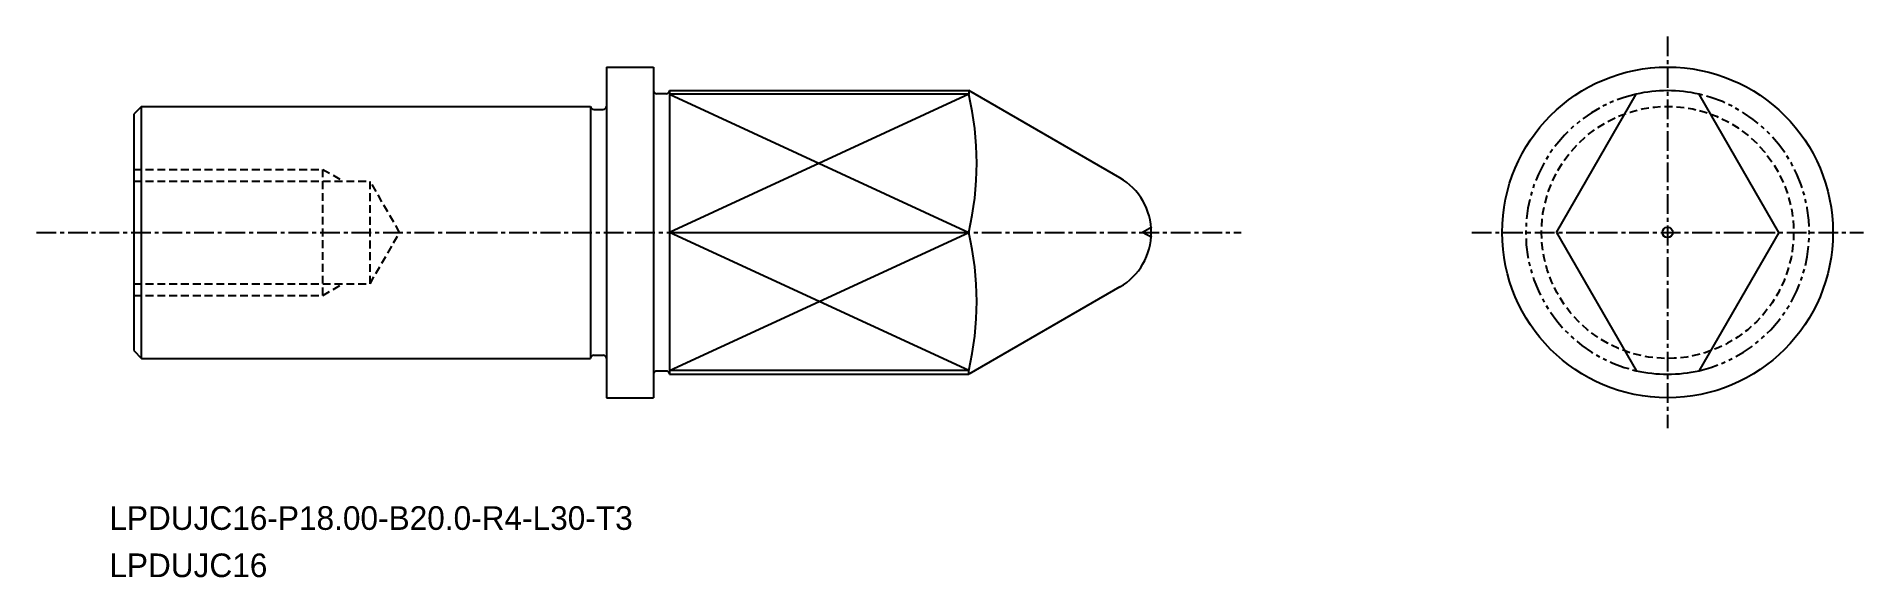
# Model space of a CAD drawing. Extents: x -1622 to -1506, y -851 to -816.
import ezdxf

# ---------------------------------------------------------------- set-up
doc = ezdxf.new("R2010")
doc.units = 0
for name, pattern in [('CENTER', [2, 1.25, -0.25, 0.25, -0.25]), ('DASHED', [0.75, 0.5, -0.25]), ('PHANTOM', [2.5, 1.25, -0.25, 0.25, -0.25, 0.25, -0.25])]:
    doc.linetypes.add(name, pattern=pattern)
doc.layers.get('0').update_dxf_attribs({"linetype": 'CONTINUOUS'})
doc.layers.add('CENTER', color=1, linetype='CENTER')

msp = doc.modelspace()

# ---------------------------------------------------------------- linework, layer by layer
at = {"color": 7, "linetype": 'CONTINUOUS'}
for p, q in [((-1585.94, -818.2), (-1582.94, -818.2)), ((-1585.94, -818.2), (-1585.94, -839.2)), ((-1581.94, -819.7), (-1581.94, -837.7)), ((-1581.94, -819.7), (-1562.94, -819.7)), ((-1615.44, -820.7), (-1615.94, -821.2)), ((-1615.44, -836.7), (-1615.44, -820.7)), ((-1615.44, -820.7), (-1586.94, -820.7)), ((-1586.94, -820.7), (-1586.94, -836.7)), ((-1586.74, -820.9), (-1586.14, -820.9)), ((-1582.14, -819.9), (-1582.74, -819.9)), ((-1525.64, -828.7), (-1520.58, -819.92)), ((-1511.51, -828.7), (-1516.58, -819.92)), ((-1615.94, -821.2), (-1615.94, -836.2)), ((-1581.94, -828.7), (-1562.94, -828.7)), ((-1525.64, -828.7), (-1520.58, -837.47)), ((-1511.51, -828.7), (-1516.58, -837.47)), ((-1615.94, -836.2), (-1615.44, -836.7)), ((-1615.44, -836.7), (-1586.94, -836.7)), ((-1586.74, -836.5), (-1586.14, -836.5)), ((-1582.14, -837.5), (-1582.74, -837.5)), ((-1581.94, -837.7), (-1562.94, -837.7)), ((-1585.94, -839.2), (-1582.94, -839.2))]:
    msp.add_line(p, q, dxfattribs=at)
at = {"linetype": 'CONTINUOUS'}
for p, q in [((-1582.94, -818.2), (-1582.94, -839.2)), ((-1553.35, -825.23), (-1562.94, -819.7)), ((-1562.94, -819.7), (-1562.94, -819.92)), ((-1562.94, -819.92), (-1581.94, -819.92)), ((-1553.35, -832.16), (-1562.94, -837.7)), ((-1562.94, -837.47), (-1581.94, -837.47)), ((-1562.94, -837.7), (-1562.94, -837.47))]:
    msp.add_line(p, q, dxfattribs=at)
at = {"color": 3, "linetype": 'CONTINUOUS'}
for p, q in [((-1581.94, -819.92), (-1562.94, -828.7)), ((-1562.94, -819.92), (-1581.94, -828.7)), ((-1562.94, -837.47), (-1581.94, -828.7)), ((-1581.94, -837.47), (-1562.94, -828.7))]:
    msp.add_line(p, q, dxfattribs=at)
at = {"color": 3, "linetype": 'DASHED'}
for p, q in [((-1615.94, -824.7), (-1603.94, -824.7)), ((-1615.94, -825.44), (-1600.94, -825.44)), ((-1603.94, -824.7), (-1602.65, -825.44)), ((-1603.94, -832.7), (-1603.94, -824.7)), ((-1600.94, -831.96), (-1600.94, -825.44)), ((-1599.06, -828.7), (-1600.94, -825.44)), ((-1600.94, -831.96), (-1599.06, -828.7)), ((-1615.94, -831.96), (-1600.94, -831.96)), ((-1603.94, -832.7), (-1602.65, -831.96)), ((-1615.94, -832.7), (-1603.94, -832.7))]:
    msp.add_line(p, q, dxfattribs=at)
at = {"color": 3}
for p in [(-1551.32, -828.37), (-1551.32, -829.03)]:
    msp.add_line(p, (-1551.91, -828.7), dxfattribs=at)
at = {"linetype": 'CONTINUOUS'}
msp.add_circle((-1518.58, -828.7), 10.5, dxfattribs=at)
at = {"color": 3, "linetype": 'DASHED'}
msp.add_circle((-1518.58, -828.7), 8, dxfattribs=at)
msp.add_circle((-1518.58, -828.7), 0.332)
at = {"color": 7, "linetype": 'CONTINUOUS'}
for centre, start, end in [((-1582.74, -819.7), 180, 270), ((-1582.14, -819.7), 270, 0), ((-1586.74, -820.7), 180, 270), ((-1586.14, -820.7), 270, 0), ((-1586.74, -836.7), 90, 180), ((-1586.14, -836.7), 0, 90), ((-1582.74, -837.7), 90, 180), ((-1582.14, -837.7), 0, 90)]:
    msp.add_arc(centre, 0.2, start, end, dxfattribs=at)
for start, end in [(77.1604, 102.8396), (257.1604, 282.8396)]:
    msp.add_arc((-1518.58, -828.7), 9, start, end)
at = {"linetype": 'CONTINUOUS'}
for centre, radius, start, end in [((-1581.61, -824.31), 19.18, 346.7737, 13.2263), ((-1555.35, -828.7), 4, 300, 60), ((-1581.61, -833.09), 19.18, 346.7738, 13.2264)]:
    msp.add_arc(centre, radius, start, end, dxfattribs=at)
at = {"color": 3, "linetype": 'PHANTOM'}
for start, end in [(102.8396, 257.1604), (282.8396, 77.1604)]:
    msp.add_arc((-1518.58, -828.7), 9, start, end, dxfattribs=at)
at = {"color": 7, "linetype": 'CONTINUOUS'}
msp.add_point((-1615.94, -828.7), dxfattribs=at)
at = {"layer": 'CENTER', "color": 1, "linetype": 'CENTER'}
for p, q in [((-1518.58, -816.27), (-1518.58, -841.13)), ((-1622.11, -828.7), (-1545.65, -828.7)), ((-1531.01, -828.7), (-1506.15, -828.7))]:
    msp.add_line(p, q, dxfattribs=at)

# ---------------------------------------------------------------- texts
for s, p in [('LPDUJC16-P18.00-B20.0-R4-L30-T3', (-1617.49, -847.58)), ('LPDUJC16', (-1617.49, -850.58))]:
    msp.add_text(s, height=1.5).set_placement(p)

doc.saveas('drawing.dxf')
